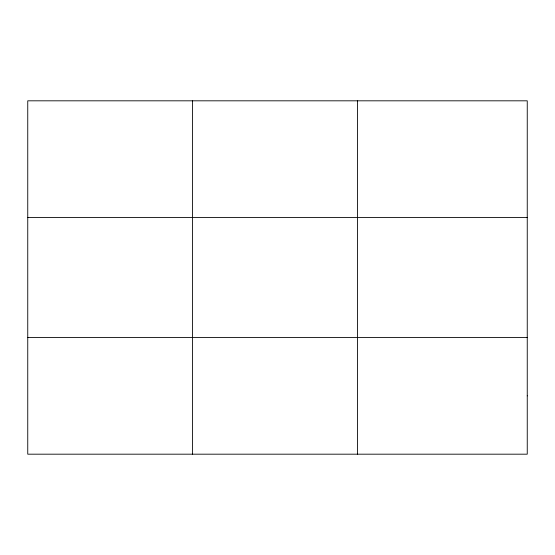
<?xml version="1.0" encoding="UTF-8"?>
<svg xmlns="http://www.w3.org/2000/svg" width="555" height="555" viewBox="0 0 555 555"><rect width="100%" height="100%" fill="white"/><g stroke="black" fill="none" stroke-linecap="round" stroke-linejoin="round"><path stroke-width="0.83" d="M192.585 454.184L192.585 100.816M357.42 454.184L357.42 100.816M27.75 217.428L527.25 217.428M27.75 337.572L527.25 337.572M527.25 395.875L527.25 454.184L27.75 454.184L27.75 100.816L527.25 100.816L527.25 395.875"/></g></svg>
